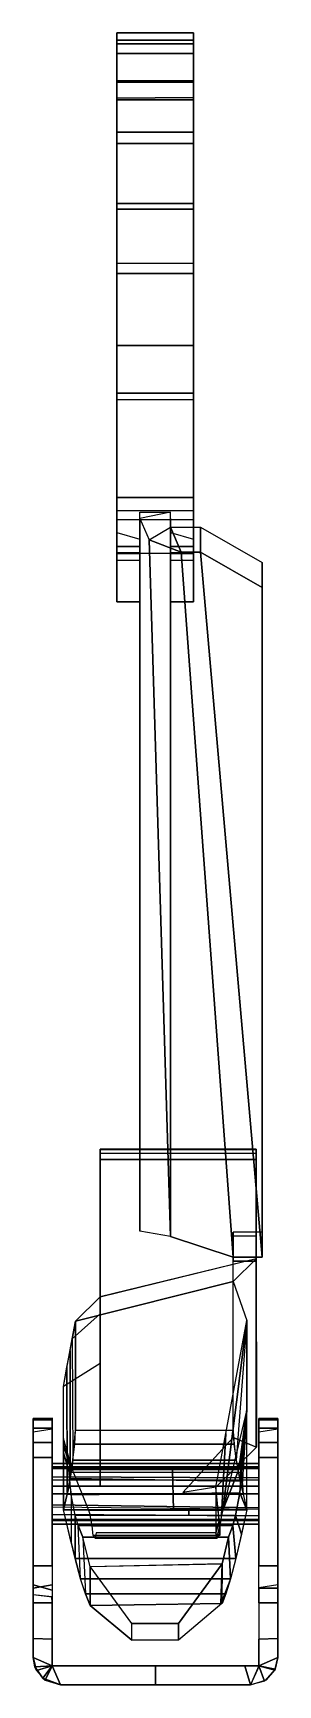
# Model space of a CAD drawing. Header units: millimetres. Extents: x 8 to 24, y -38 to 70.
import ezdxf

# ---------------------------------------------------------------- set-up
doc = ezdxf.new("R2010")
doc.units = ezdxf.units.MM
doc.layers.add('Layer1', color=1, linetype='Continuous')

msp = doc.modelspace()

# ---------------------------------------------------------------- linework, layer by layer
at = {"layer": 'Layer1'}
for points in [[(13, 69.08, 90.51), (13, 69.79, 94.96), (13, 65.53, 106.02), (13, 65.92, 99.5)], [(13, 69.79, 94.96), (13, 69.32, 98.4), (13, 68.48, 98.36), (13, 69.79, 94.96)], [(18, 69.08, 90.51), (13, 69.08, 90.51), (13, 69.79, 94.96), (18, 69.79, 94.96)], [(18, 69.79, 94.96), (13, 69.79, 94.96), (13, 69.32, 98.4), (18, 69.32, 98.4)], [(13, 68.48, 98.36), (13, 69.32, 98.4), (13, 68.44, 100.81), (13, 67.65, 100.5)], [(13, 69.32, 98.4), (13, 68.44, 100.81), (18, 68.44, 100.81), (18, 69.32, 98.4)], [(18, 69.08, 90.51), (18, 69.79, 94.96), (18, 65.53, 106.02), (18, 65.92, 99.5)], [(18, 69.79, 94.96), (18, 69.32, 98.4), (18, 68.48, 98.36), (18, 69.79, 94.96)], [(18, 68.48, 98.36), (18, 69.32, 98.4), (18, 68.44, 100.81), (18, 67.65, 100.5)], [(13, 66.66, 86.08), (13, 69.08, 90.51), (13, 65.92, 99.5), (13, 66.66, 86.08)], [(18, 66.66, 86.08), (13, 66.66, 86.08), (13, 69.08, 90.51), (18, 69.08, 90.51)], [(13, 67.66, 100.49), (13, 68.44, 100.81), (13, 67.37, 102.73), (13, 66.03, 104.71)], [(13, 68.44, 100.81), (13, 66.58, 103.84), (18, 66.59, 103.84), (18, 68.44, 100.81)], [(18, 66.66, 86.08), (18, 69.08, 90.51), (18, 65.92, 99.5), (18, 66.66, 86.08)], [(18, 67.66, 100.49), (18, 68.44, 100.81), (18, 67.37, 102.73), (18, 66.19, 104.41)], [(13, 63.31, 83.06), (13, 66.66, 86.08), (13, 65.42, 108.45), (13, 62.57, 110.43)], [(18, 63.31, 83.06), (13, 63.31, 83.06), (13, 66.66, 86.08), (18, 66.66, 86.08)], [(13, 66.58, 103.84), (18, 66.58, 103.84), (18, 65.56, 105.93), (13, 65.53, 106.02)], [(18, 63.31, 83.06), (18, 66.66, 86.08), (18, 65.42, 108.45), (18, 62.57, 110.43)], [(13, 65.53, 106.02), (18, 65.56, 105.93), (18, 65.42, 108.45), (13, 65.42, 108.45)], [(13, 65.42, 108.45), (18, 65.42, 108.45), (18, 62.57, 110.43), (13, 62.57, 110.43)], [(13, 58.64, 81.17), (13, 63.31, 83.06), (13, 62.57, 110.43), (13, 58.26, 113.42)], [(18, 58.64, 81.17), (13, 58.64, 81.17), (13, 63.31, 83.06), (18, 63.31, 83.06)], [(18, 58.64, 81.17), (18, 63.31, 83.06), (18, 62.57, 110.43), (18, 58.26, 113.42)], [(13, 62.57, 110.43), (18, 62.57, 110.43), (18, 58.26, 113.42), (13, 58.26, 113.42)], [(13, 54.72, 80.92), (13, 58.64, 81.17), (13, 58.26, 113.42), (13, 54.06, 112.65)], [(18, 54.72, 80.92), (13, 54.72, 80.92), (13, 58.64, 81.17), (18, 58.64, 81.17)], [(18, 54.72, 80.92), (18, 58.64, 81.17), (18, 58.26, 113.42), (18, 54.06, 112.65)], [(13, 58.26, 113.42), (18, 58.26, 113.42), (18, 54.06, 112.65), (13, 54.06, 112.65)], [(13, 49.34, 82.54), (13, 54.72, 80.92), (13, 54.06, 112.65), (13, 46.23, 105.02)], [(13, 49.34, 82.54), (18, 49.34, 82.54), (18, 54.72, 80.92), (13, 54.72, 80.92)], [(13, 54.06, 112.65), (18, 54.06, 112.65), (18, 46.23, 105.02), (13, 46.23, 105.02)], [(18, 49.34, 82.54), (18, 54.72, 80.92), (18, 54.06, 112.65), (18, 46.23, 105.02)], [(13, 49.34, 82.54), (13, 46.23, 105.02), (13, 39.4, 95.18), (13, 45.81, 83.72)], [(13, 49.34, 82.54), (13, 45.81, 83.72), (18, 45.81, 83.72), (18, 49.34, 82.54)], [(18, 49.34, 82.54), (18, 46.23, 105.02), (18, 39.4, 95.18), (18, 45.81, 83.72)], [(13, 39.4, 95.18), (13, 46.23, 105.02), (18, 46.23, 105.02), (18, 39.4, 95.18)], [(13, 45.81, 83.72), (13, 41.29, 82.79), (13, 35.75, 89.9), (13, 39.4, 95.18)], [(18, 45.81, 83.72), (18, 41.29, 82.79), (18, 35.75, 89.9), (18, 39.4, 95.18)], [(13, 38.55, 80.35), (13, 41.29, 82.79), (13, 35.75, 89.9), (13, 32.58, 85.33)], [(18, 38.55, 80.35), (18, 41.29, 82.79), (18, 35.75, 89.9), (18, 32.58, 85.33)], [(13, 35.75, 89.9), (13, 39.4, 95.18), (18, 39.4, 95.18), (18, 35.75, 89.9)], [(13, 38.55, 80.35), (13, 37.95, 79.37), (13, 34.51, 81.25), (13, 32.58, 85.33)], [(18, 37.95, 79.37), (13, 37.95, 79.37), (13, 38.55, 80.35), (18, 38.55, 80.35)], [(13, 37.95, 79.37), (13, 37.12, 78.78), (13, 36.12, 80.37), (13, 37.95, 79.37)], [(14.5, 36.69, 78.71), (14.5, 37.95, 79.37), (13, 37.95, 79.37), (13, 37.12, 78.78)], [(16.5, 37.47, 94.46), (16.5, 38.44, 93.78), (14.5, 38.04, 94.06), (15.11, 36.64, 95.04)], [(14.5, 38.44, 93.78), (16.5, 38.44, 93.78), (14.5, 38.04, 94.07), (14.5, 38.44, 93.79)], [(14.5, -4.55, 19.01), (14.5, -8.58, 27.68), (14.5, 38.04, 94.06), (14.5, 37.59, 79)], [(14.5, 38.04, 94.06), (15.11, 36.63, 95.03), (16.5, -8.93, 28.41), (14.5, -8.58, 27.68)], [(16.5, -4.55, 19.01), (16.5, -8.58, 27.68), (16.5, 38.04, 94.06), (16.5, 37.59, 79)], [(18, 36.69, 78.71), (18, 37.95, 79.37), (16.5, 37.95, 79.37), (16.5, 37.12, 78.78)], [(18, 38.55, 80.35), (18, 37.95, 79.37), (18, 34.51, 81.25), (18, 32.58, 85.33)], [(18, 37.95, 79.37), (18, 36.69, 78.71), (18, 36.12, 80.37), (18, 37.95, 79.37)], [(13, 37.12, 78.78), (13, 36.21, 78.79), (13, 36.12, 80.37), (13, 37.12, 78.78)], [(13, 36.21, 78.79), (13, 37.12, 78.78), (14.5, 36.69, 78.71), (14.5, 36.21, 78.79)], [(16.5, 37.47, 94.46), (17.2, 35.83, 95.61), (15.11, 36.64, 95.04), (16.5, 37.47, 94.46)], [(16.5, 37.47, 94.46), (18.46, 37.47, 94.46), (18.46, 35.83, 95.61), (17.2, 35.83, 95.61)], [(16.5, 36.21, 78.79), (16.5, 37.12, 78.78), (18, 36.69, 78.71), (18, 36.21, 78.79)], [(18.46, 37.47, 94.46), (22.5, 35.15, 91.16), (22.5, 33.51, 92.3), (18.46, 35.83, 95.61)], [(13, 36.21, 78.79), (13, 36.12, 80.37), (13, 35.87, 80.51), (13, 35.79, 78.99)], [(13, 35.79, 78.99), (13, 36.21, 78.79), (14.5, 36.21, 78.79), (14.5, 35.79, 78.99)], [(13, 35.79, 78.99), (13, 35.5, 79.26), (13, 35.62, 80.64), (13, 35.87, 80.51)], [(13, 35.29, 79.6), (13, 35.79, 78.99), (14.5, 35.79, 78.99), (14.5, 35.29, 79.6)], [(13, 35.75, 89.9), (14.5, 35.75, 89.9), (14.5, 32.58, 85.33), (13, 32.58, 85.33)], [(17.2, 35.83, 95.61), (15.11, 36.64, 95.04), (16.5, -8.93, 28.41), (20.6, -10.29, 29.95)], [(15.11, 36.64, 95.04), (17.2, 35.83, 95.61), (20.6, -10.29, 29.95), (16.5, -8.93, 28.41)], [(16.5, 35.79, 78.99), (16.5, 36.21, 78.79), (18, 36.21, 78.79), (18, 35.79, 78.99)], [(16.5, 35.29, 79.6), (16.5, 35.79, 78.99), (18, 35.79, 78.99), (18, 35.29, 79.6)], [(16.5, 35.75, 89.9), (18, 35.75, 89.9), (18, 32.58, 85.33), (16.5, 32.58, 85.33)], [(22.5, -10.29, 29.95), (20.6, -10.29, 29.95), (17.2, 35.83, 95.61), (18.46, 35.83, 95.61)], [(18, 36.69, 78.71), (18, 36.21, 78.79), (18, 36.12, 80.37), (18, 36.69, 78.71)], [(18, 36.21, 78.79), (18, 36.12, 80.37), (18, 35.87, 80.51), (18, 35.79, 78.99)], [(18, 35.79, 78.99), (18, 35.5, 79.26), (18, 35.62, 80.64), (18, 35.87, 80.51)], [(18.46, 35.83, 95.61), (22.5, 33.51, 92.3), (22.5, -10.29, 29.95)], [(13, 35.5, 79.26), (13, 35.62, 80.64), (13, 34.51, 81.25), (13, 35.5, 79.26)], [(13, 35.29, 79.6), (13, 32.58, 85.33), (14.5, 32.58, 85.33), (14.5, 35.29, 79.6)], [(16.5, 35.29, 79.6), (16.5, 32.58, 85.33), (18, 32.58, 85.33), (18, 35.29, 79.6)], [(18, 35.5, 79.26), (18, 35.62, 80.64), (18, 34.51, 81.25), (18, 35.5, 79.26)], [(22.5, 35.15, 91.16), (22.5, 33.51, 92.3), (22.5, -10.29, 29.95), (22.5, -8.65, 28.8)], [(22.1, -3.25, 14.26), (22.1, -3.21, 15.74), (11.9, -3.21, 15.74), (11.9, -3.25, 14.26)], [(22.1, -3.21, 15.74), (22.1, -3.51, 16.76), (11.9, -3.51, 16.76), (11.9, -3.21, 15.74)], [(11.9, -3.51, 16.76), (11.9, -13.99, 0.78), (11.9, -13.63, 0.53), (11.9, -3.21, 15.74)], [(11.9, -3.21, 15.74), (11.9, -3.25, 14.26), (11.9, -13.24, 0.26), (11.9, -13.63, 0.52)], [(22.1, -3.89, 12.81), (22.1, -3.25, 14.26), (11.9, -3.25, 14.26), (11.9, -3.89, 12.81)], [(11.9, -3.25, 14.26), (11.9, -3.9, 12.79), (11.9, -12.88, 0), (11.9, -13.24, 0.26)], [(11.9, -13.99, 0.78), (11.9, -3.51, 16.76), (11.9, -8.9, 28.39), (11.9, -25.22, 8.69)], [(22.1, -10.38, 3.57), (22.1, -3.9, 12.79), (11.9, -3.89, 12.81), (11.9, -12.88, 0)], [(22.1, -8.9, 28.39), (22.1, -3.51, 16.76), (22.1, -10.38, 3.57), (22.1, -22.71, 12.25)], [(11.9, -8.9, 28.39), (11.9, -10.54, 29.54), (11.9, -25.22, 8.69), (11.9, -8.9, 28.39)], [(20.6, -8.65, 28.8), (20.6, -10.29, 29.95), (22.5, -10.29, 29.95), (22.5, -8.65, 28.8)], [(20.6, -8.93, 28.41), (20.6, -10.54, 29.54), (20.6, -10.29, 29.95), (20.6, -8.65, 28.8)], [(22.1, -10.54, 29.54), (20.6, -10.54, 29.54), (20.6, -8.9, 28.39), (22.1, -8.9, 28.39)], [(22.1, -22.71, 12.25), (22.1, -10.54, 29.54), (22.1, -8.9, 28.39), (22.12, -22.72, 12.24)], [(22.1, -10.39, 3.58), (11.9, -12.88, 0), (10.3, -14.48, -2.27), (20.6, -11.87, 1.45)], [(20.6, -10.54, 29.54), (22.1, -10.54, 29.54), (22.1, -22.71, 12.25), (20.6, -22.08, 13.14)], [(20.6, -21.61, -12.42), (20.6, -11.87, 1.45), (10.3, -14.48, -2.27), (10.3, -21.61, -12.42)], [(20.6, -11.87, 1.45), (21.5, -14.43, 5.16), (20.79, -23.57, -13.65), (20.6, -21.61, -12.42)], [(11.9, -12.88, 0), (11.9, -13.99, 0.78), (10.08, -15.63, -1.91), (10.3, -14.48, -2.27)], [(10.08, -15.63, -1.91), (11.9, -13.99, 0.78), (11.9, -17.25, 3.08), (9.5, -18.74, -0.96)], [(10.08, -15.63, -1.91), (10.13, -23.56, -13.65), (10.3, -21.61, -12.42), (10.3, -14.48, -2.27)], [(19.93, -26.83, 2.08), (19.84, -27.16, 2.48), (20.12, -21.82, 7.44), (21.5, -14.43, 5.16)], [(21.5, -20.26, -3.13), (20.96, -24.17, -3.65), (19.93, -26.83, 2.08), (21.5, -14.43, 5.16)], [(19.93, -26.83, 2.08), (21.5, -14.43, 5.16), (21.5, -20.26, -3.13)], [(20.79, -23.57, -13.65), (21.04, -24.94, -13.56), (21.5, -20.26, -3.13), (21.5, -14.43, 5.16)], [(10.13, -23.56, -13.65), (9.94, -24.77, -13.61), (9.94, -16.39, -1.68), (10.08, -15.63, -1.91)], [(9.94, -24.77, -13.61), (9.74, -25.67, -12.98), (9.73, -17.48, -1.34), (9.94, -16.39, -1.68)], [(9.74, -25.79, -13.15), (9.5, -26.81, -12.43), (9.5, -18.74, -0.96), (9.73, -17.48, -1.34)], [(21.09, -23.99, -4.62), (20.96, -24.17, -3.65), (21.5, -20.26, -3.13), (21.09, -23.99, -4.62)], [(21.04, -24.94, -13.56), (21.24, -25.79, -13.15), (21.5, -26.81, -12.43), (21.5, -20.26, -3.13)], [(21.15, -24.34, -5.64), (21.09, -23.99, -4.62), (21.5, -20.26, -3.13), (21.15, -24.34, -5.64)], [(21.2, -25.24, -10.58), (21.15, -24.34, -5.64), (21.5, -20.26, -3.13), (21.19, -25.19, -10.33)], [(7.52, -20.92, -6.46), (7.52, -20.83, -4.53), (7.52, -23.39, -2.09), (7.52, -23.39, -4.13)], [(7.52, -20.83, -4.53), (7.52, -20.92, -2.59), (7.52, -23.39, 0.07), (7.52, -23.39, -2.09)], [(8.77, -20.83, -4.53), (8.77, -20.92, -2.59), (7.52, -20.92, -2.59), (7.52, -20.83, -4.53)], [(8.77, -20.92, -6.46), (8.77, -20.83, -4.53), (7.52, -20.83, -4.53), (7.52, -20.92, -6.46)], [(7.52, -21.7, -8.2), (7.52, -20.92, -6.46), (7.52, -23.39, -4.13), (7.52, -23.39, -6.31)], [(7.52, -20.92, -2.59), (7.52, -21.48, -1.12), (7.52, -22.02, -1.4), (7.52, -20.92, -2.59)], [(8.77, -20.92, -2.59), (8.77, -21.48, -1.12), (7.52, -21.48, -1.12), (7.52, -20.92, -2.59)], [(7.52, -20.92, -6.46), (7.52, -21.7, -8.2), (8.77, -21.51, -7.98), (8.77, -20.92, -6.46)], [(7.52, -22.02, -1.4), (7.52, -21.48, -1.12), (7.52, -22.4, -0.29), (7.52, -23, -0.35)], [(8.77, -22.4, -0.29), (7.52, -22.4, -0.29), (7.52, -21.48, -1.12), (8.77, -21.48, -1.12)], [(8.77, -23.39, -9.12), (7.52, -23.38, -9.12), (7.52, -21.7, -8.2), (8.77, -21.51, -7.98)], [(8.77, -20.92, -6.46), (8.77, -20.8, -4.44), (8.77, -23.39, -2.08), (8.77, -23.39, -4.06)], [(8.77, -20.8, -4.44), (8.77, -20.92, -2.59), (8.77, -23.39, 0.07), (8.77, -23.39, -2.08)], [(8.77, -21.51, -7.98), (8.77, -20.92, -6.46), (8.77, -23.39, -4.06), (8.77, -23.39, -9.12)], [(8.77, -21.66, -1.79), (8.77, -22.4, -0.29), (8.77, -21.48, -1.12), (8.77, -20.92, -2.59)], [(20.6, -21.61, -12.42), (20.65, -22.51, -13.26), (10.25, -22.52, -13.26), (10.3, -21.61, -12.42)], [(23.52, -20.83, -4.53), (23.52, -20.92, -2.59), (22.27, -20.92, -2.59), (22.27, -20.83, -4.53)], [(23.52, -20.92, -6.46), (23.52, -20.83, -4.53), (22.27, -20.83, -4.53), (22.27, -20.92, -6.46)], [(22.27, -20.92, -6.36), (22.27, -20.83, -4.43), (22.27, -23.39, -2), (22.27, -23.39, -4.04)], [(22.27, -20.83, -4.43), (22.27, -20.92, -2.5), (22.27, -23.39, 0.17), (22.27, -23.39, -2)], [(22.27, -20.92, -6.46), (22.27, -21.7, -8.2), (23.52, -21.51, -7.98), (23.52, -20.92, -6.46)], [(23.52, -20.92, -2.59), (23.52, -21.48, -1.12), (22.27, -21.48, -1.12), (22.27, -20.92, -2.59)], [(22.27, -21.7, -8.11), (22.27, -20.92, -6.36), (22.27, -23.39, -4.04), (22.27, -23.39, -6.21)], [(23.52, -22.4, -0.29), (22.27, -22.4, -0.29), (22.27, -21.48, -1.12), (23.52, -21.48, -1.12)], [(22.27, -22.02, -1.31), (22.27, -21.48, -1.03), (22.27, -22.4, -0.19), (22.27, -23, -0.25)], [(23.52, -23.39, -9.12), (22.27, -23.38, -9.12), (22.27, -21.7, -8.2), (23.52, -21.51, -7.98)], [(23.52, -20.92, -6.46), (23.52, -20.83, -4.53), (23.52, -23.39, -2.09), (23.52, -23.39, -4.13)], [(23.52, -20.83, -4.53), (23.52, -20.92, -2.59), (23.52, -23.39, 0.07), (23.52, -23.39, -2.09)], [(23.52, -21.7, -8.2), (23.52, -20.92, -6.46), (23.52, -23.39, -4.13), (23.52, -23.39, -6.31)], [(23.52, -22.02, -1.4), (23.52, -21.48, -1.12), (23.52, -22.4, -0.29), (23.52, -23, -0.35)], [(7.52, -23.37, -9.12), (7.52, -21.7, -8.2), (7.52, -23.39, -6.31), (7.52, -23.39, -9.12)], [(7.52, -23, -0.35), (7.52, -22.4, -0.29), (7.52, -23.39, 0.07), (7.52, -23, -0.35)], [(8.77, -23.39, 0.07), (7.52, -23.39, 0.07), (7.52, -22.4, -0.29), (8.77, -22.4, -0.29)], [(8.77, -21.66, -1.79), (8.77, -22.4, -0.29), (8.77, -22.89, -0.11), (8.77, -23.39, 0.07)], [(9.94, -23.99, -4.54), (10.07, -24.17, -3.65), (9.5, -22.15, -5.8), (9.5, -22.55, -6.37)], [(9.87, -24.35, -5.66), (9.94, -23.99, -4.54), (9.5, -22.55, -6.37), (9.5, -23.09, -7.14)], [(20.65, -22.51, -13.26), (20.79, -23.57, -13.65), (10.13, -23.56, -13.65), (10.25, -22.52, -13.26)], [(22.12, -22.72, 12.24), (19.47, -25.33, 8.53), (17.31, -25.67, 8.05), (20.6, -22.08, 13.14)], [(19.84, -27.16, 2.48), (19.72, -27.86, 2.66), (19.47, -25.33, 8.53), (20.12, -21.82, 7.44)], [(23.52, -23.39, 0.07), (22.27, -23.39, 0.07), (22.27, -22.4, -0.29), (23.52, -22.4, -0.29)], [(23.52, -23, -0.35), (23.52, -22.4, -0.29), (23.52, -23.39, 0.07), (23.52, -23, -0.35)], [(8.77, -23.39, -9.12), (8.76, -30.48, -10.37), (7.52, -30.48, -10.37), (7.52, -23.37, -9.12)], [(7.52, -30.48, -10.37), (7.52, -23.39, -9.12), (7.52, -23.39, 0.07), (7.52, -30.48, 1.32)], [(8.77, -30.48, 1.32), (7.52, -30.48, 1.32), (7.52, -23.39, 0.07), (8.77, -23.39, 0.07)], [(7.52, -30.48, -10.37), (7.52, -23.39, -9.12), (7.52, -23.39, 0.07), (7.52, -30.48, 1.32)], [(8.77, -30.48, -10.37), (8.77, -23.39, -9.12), (8.77, -23.39, 0.07), (8.77, -30.48, 1.32)], [(9.5, -26.81, -12.43), (9.93, -25.17, -6.34), (9.87, -24.35, -5.66), (9.5, -23.09, -7.14)], [(20.79, -23.57, -13.65), (21.04, -24.94, -13.56), (9.94, -24.77, -13.61), (10.13, -23.56, -13.65)], [(23.52, -30.48, -10.37), (22.27, -30.48, -10.37), (22.27, -23.38, -9.12), (23.52, -23.38, -9.12)], [(22.27, -23.39, 0.07), (23.52, -23.39, 0.07), (23.52, -30.48, 1.32), (22.27, -30.48, 1.32)], [(22.27, -30.48, -10.37), (22.27, -23.39, -9.12), (22.27, -23.39, 0.07), (22.27, -30.48, 1.32)], [(23.52, -30.48, -10.37), (23.52, -23.39, -9.12), (23.52, -23.39, 0.07), (23.52, -30.48, 1.32)], [(22.27, -23.99, -3.67), (22.27, -23.79, -4.53), (8.77, -23.79, -4.53), (8.77, -23.99, -3.67)], [(22.27, -23.79, -4.53), (22.27, -24.11, -5.61), (8.77, -24.11, -5.61), (8.77, -23.79, -4.53)], [(22.27, -24.85, -2.78), (22.27, -23.99, -3.67), (8.77, -23.99, -3.67), (8.77, -24.85, -2.77)], [(22.27, -24.11, -5.61), (22.27, -24.72, -6.2), (8.77, -24.66, -6.16), (8.77, -24.11, -5.61)], [(22.27, -25.26, -6.43), (8.77, -25.26, -6.43), (8.77, -24.66, -6.16), (22.27, -24.72, -6.2)], [(22.27, -24.85, -2.78), (22.27, -25.77, -2.55), (8.77, -25.77, -2.55), (8.77, -24.85, -2.77)], [(21.04, -24.94, -13.56), (21.24, -25.79, -13.15), (9.74, -25.79, -13.15), (9.94, -24.77, -13.61)], [(9.94, -23.99, -4.54), (9.87, -24.35, -5.66), (21.15, -24.34, -5.64), (21.09, -23.99, -4.62)], [(9.87, -24.35, -5.66), (21.15, -24.34, -5.64), (21.03, -25.7, -6.49), (10.01, -25.83, -6.51)], [(20.96, -24.17, -3.65), (21.09, -23.99, -4.62), (9.94, -23.99, -4.54), (10.07, -24.17, -3.65)], [(10.07, -24.17, -3.65), (11.15, -26.83, 2.08), (16.7, -26.83, 2.08), (16.63, -24.17, -3.65)], [(16.63, -24.17, -3.65), (16.7, -26.83, 2.08), (19.93, -26.83, 2.08), (20.96, -24.17, -3.65)], [(21.24, -25.79, -13.15), (21.5, -26.81, -12.43), (21.03, -25.7, -6.49), (21.15, -24.34, -5.64)], [(22.27, -25.77, -6.5), (8.77, -25.77, -6.5), (8.77, -25.26, -6.43), (22.27, -25.26, -6.43)], [(8.77, -25.77, -2.55), (22.27, -25.77, -2.55), (22.27, -26.8, -2.84), (8.77, -26.63, -2.75)], [(22.27, -25.77, -6.5), (22.27, -26.69, -6.27), (8.77, -26.49, -6.37), (8.77, -25.77, -6.5)], [(9.5, -26.81, -12.43), (9.93, -25.17, -6.34), (10.01, -25.83, -6.51), (10.01, -28.94, -10.93)], [(21.24, -25.79, -13.15), (21.5, -26.81, -12.43), (9.5, -26.81, -12.43), (9.74, -25.79, -13.15)], [(10.01, -25.83, -6.51), (21.03, -25.7, -6.49), (20.76, -27.19, -6.13), (10.27, -27.16, -6.15)], [(10.27, -27.16, -6.15), (10.01, -25.83, -6.51), (10.01, -28.94, -10.93), (10.27, -30, -10.18)], [(19.47, -28.31, 4.29), (19.69, -27.55, 3.36), (19.47, -25.33, 8.53), (19.47, -28.31, 4.29)], [(21.14, -28.41, -11.31), (20.76, -27.19, -6.13), (21.03, -25.7, -6.49), (21.5, -26.81, -12.43)], [(22.27, -26.69, -6.27), (22.27, -27.2, -5.88), (8.77, -27.12, -5.97), (8.77, -26.49, -6.37)], [(8.77, -26.63, -2.75), (8.77, -27.45, -3.49), (22.27, -27.45, -3.49), (22.28, -26.8, -2.84)], [(21.5, -26.81, -12.43), (20.77, -30, -10.18), (10.27, -30, -10.18), (9.5, -26.81, -12.43)], [(11.15, -26.83, 2.08), (11.25, -27.16, 2.48), (17.7, -27.16, 2.48), (17.7, -26.83, 2.08)], [(17.7, -26.83, 2.08), (17.7, -27.16, 2.48), (19.84, -27.16, 2.48), (19.93, -26.83, 2.08)], [(22.27, -27.2, -5.88), (22.27, -27.52, -5.43), (8.77, -27.52, -5.43), (8.77, -27.12, -5.97)], [(8.77, -27.45, -3.49), (8.77, -27.74, -4.53), (22.27, -27.74, -4.53), (22.27, -27.45, -3.49)], [(8.77, -27.74, -4.53), (8.77, -27.52, -5.43), (22.27, -27.52, -5.43), (22.27, -27.74, -4.53)], [(10.47, -27.83, -5.35), (10.27, -27.16, -6.15), (10.27, -30, -10.18), (10.62, -31.33, -8.96)], [(10.27, -27.16, -6.15), (20.76, -27.19, -6.13), (20.58, -27.83, -5.35), (10.47, -27.83, -5.35)], [(10.62, -31.33, -8.96), (10.47, -27.83, -5.35), (10.78, -28.6, -3.69), (10.95, -32.31, -7.42)], [(10.47, -27.83, -5.35), (20.58, -27.83, -5.35), (20.29, -28.6, -3.69), (10.78, -28.6, -3.69)], [(19.84, -27.16, 2.48), (19.72, -27.86, 2.66), (11.38, -27.86, 2.66), (11.25, -27.16, 2.48)], [(11.38, -27.86, 2.66), (19.72, -27.86, 2.66), (19.72, -28.49, 2.32), (11.45, -28.49, 2.32)], [(19.47, -28.31, 4.29), (19.52, -28.66, 3.33), (19.72, -27.86, 2.66), (19.69, -27.55, 3.36)], [(19.66, -28.49, 2.32), (19.52, -28.66, 3.33), (19.72, -27.86, 2.66), (19.66, -28.49, 2.32)], [(20.43, -31.33, -8.96), (20.29, -28.6, -3.69), (20.58, -27.83, -5.35), (20.77, -30, -10.18)], [(20.77, -30, -10.18), (20.58, -27.83, -5.35), (20.76, -27.19, -6.13), (21.14, -28.41, -11.31)], [(20.29, -28.6, -3.69), (19.87, -30.34, -2.34), (11.26, -30.53, -2.2), (10.78, -28.6, -3.69)], [(11.26, -30.53, -2.2), (10.78, -28.6, -3.69), (10.95, -32.31, -7.42), (11.26, -33.06, -5.79)], [(11.45, -28.49, 2.32), (11.59, -28.66, 3.33), (19.52, -28.66, 3.33), (19.66, -28.49, 2.32)], [(11.64, -28.31, 4.29), (11.59, -28.66, 3.33), (19.52, -28.66, 3.33), (19.47, -28.31, 4.29)], [(19.8, -32.95, -6.04), (19.87, -30.34, -2.34), (20.29, -28.6, -3.69), (20.43, -31.33, -8.96)], [(20.77, -30, -10.18), (20.43, -31.33, -8.96), (10.62, -31.33, -8.96), (10.27, -30, -10.18)], [(7.52, -30.48, -10.37), (7.52, -30.48, 1.32), (7.52, -31.71, 1.84), (7.52, -31.93, -11.07)], [(8.77, -32.06, 2.14), (7.52, -31.71, 1.84), (7.52, -30.48, 1.32), (8.77, -30.48, 1.32)], [(8.77, -30.48, -10.37), (8.77, -31.71, -10.89), (7.52, -31.93, -11.07), (7.52, -30.48, -10.37)], [(20.43, -31.33, -8.96), (20.12, -32.31, -7.42), (10.95, -32.31, -7.42), (10.62, -31.33, -8.96)], [(19.87, -30.34, -2.33), (17.02, -34.24, 0.71), (13.98, -34.24, 0.71), (11.26, -30.52, -2.19)], [(11.26, -33.06, -5.79), (13.98, -35.34, -0.86), (13.98, -34.24, 0.71), (11.26, -30.52, -2.19)], [(19.85, -32.95, -6.04), (17.02, -35.34, -0.86), (17.02, -34.24, 0.71), (19.87, -30.34, -2.33)], [(23.52, -30.48, 1.32), (23.52, -31.71, 1.84), (22.27, -31.91, 2), (22.27, -30.48, 1.32)], [(23.52, -31.93, -11.07), (22.27, -31.93, -11.07), (22.27, -30.48, -10.37), (23.52, -30.48, -10.37)], [(23.52, -30.48, -10.37), (23.52, -30.48, 1.32), (23.52, -31.71, 1.84), (23.52, -31.93, -11.07)], [(7.52, -32.9, -12.77), (7.52, -31.93, -11.07), (7.52, -31.71, 1.84), (7.52, -32.9, 3.72)], [(8.77, -32.9, 3.72), (7.52, -32.9, 3.72), (7.52, -31.71, 1.84), (8.77, -32.06, 2.14)], [(8.77, -31.71, -10.89), (8.77, -32.52, -11.76), (7.52, -32.38, -11.85), (7.52, -31.93, -11.07)], [(8.77, -32.9, -12.77), (8.75, -32.51, -11.77), (7.52, -32.38, -11.85), (7.52, -32.9, -12.77)], [(20.12, -32.31, -7.42), (19.87, -32.95, -6.04), (11.26, -33.06, -5.79), (10.95, -32.31, -7.42)], [(23.52, -32.9, 3.72), (23.52, -31.71, 1.84), (22.27, -31.91, 2), (22.27, -32.9, 3.72)], [(23.52, -32.9, -12.77), (22.27, -32.9, -12.77), (22.27, -31.93, -11.07), (23.52, -31.93, -11.07)], [(23.52, -32.9, -12.77), (23.52, -31.93, -11.07), (23.52, -31.71, 1.84), (23.52, -32.9, 3.72)], [(7.52, -35.23, -25.03), (7.52, -32.9, -12.77), (7.52, -32.9, 3.72), (7.52, -35.23, 15.97)], [(8.77, -35.28, 16.27), (7.52, -35.23, 15.97), (7.52, -32.9, 3.72), (8.77, -32.9, 3.72)], [(8.77, -35.28, -25.32), (8.77, -32.9, -12.77), (7.52, -32.9, -12.77), (7.52, -35.23, -25.03)], [(19.85, -32.95, -6.04), (17.02, -35.34, -0.86), (13.98, -35.34, -0.86), (11.26, -33.06, -5.79)], [(22.27, -35.28, 16.27), (23.52, -35.23, 15.97), (23.52, -32.9, 3.72), (22.27, -32.9, 3.72)], [(23.52, -35.23, -25.03), (23.52, -32.9, -12.77), (22.27, -32.9, -12.77), (22.27, -35.28, -25.32)], [(23.52, -35.23, -25.03), (23.52, -32.9, -12.77), (23.52, -32.9, 3.72), (23.52, -35.23, 15.97)], [(17.02, -35.34, -0.86), (13.98, -35.34, -0.86), (13.98, -34.24, 0.71), (17.02, -34.24, 0.71)], [(7.52, -36.47, -25.03), (7.52, -35.23, -25.03), (7.52, -35.23, 15.97), (7.52, -36.47, 15.97)], [(7.52, -36.47, -25.03), (8.77, -37.02, -25.32), (8.77, -35.28, -25.32), (7.52, -35.23, -25.03)], [(8.77, -37.02, 16.27), (7.52, -36.47, 15.97), (7.52, -35.23, 15.97), (8.77, -35.28, 16.27)], [(23.52, -35.23, 15.97), (23.52, -36.47, 15.97), (22.27, -37.02, 16.27), (22.27, -35.28, 16.27)], [(23.52, -36.47, -25.03), (23.51, -35.23, -25.03), (22.27, -35.28, -25.32), (22.27, -37.02, -25.32)], [(23.52, -36.47, -25.03), (23.52, -35.23, -25.03), (23.52, -35.23, 15.97), (23.52, -36.47, 15.97)], [(7.74, -37.33, -25.08), (7.52, -36.47, -25.03), (7.52, -36.47, 15.97), (7.63, -37.08, 16)], [(7.52, -36.47, -25.03), (7.74, -37.33, -25.08), (8.77, -37.02, -25.32), (7.52, -36.47, -25.03)], [(8.77, -37.02, 16.27), (7.63, -37.08, 16), (7.52, -36.47, 15.97), (8.77, -37.02, 16.27)], [(22.27, -37.02, 16.27), (23.52, -36.47, 15.97), (23.35, -37.24, 15.98), (22.27, -37.02, 16.27)], [(22.27, -37.02, -25.32), (23.31, -37.3, -25.08), (23.52, -36.47, -25.03), (22.27, -37.02, -25.32)], [(23.31, -37.32, -25.08), (23.52, -36.47, -25.03), (23.52, -36.47, 15.97), (23.35, -37.24, 16.02)], [(8.77, -37.02, 16.27), (8.15, -37.83, 16.13), (7.63, -37.08, 16), (8.77, -37.02, 16.27)], [(8.31, -37.95, -25.21), (7.74, -37.33, -25.08), (7.63, -37.08, 16), (8.15, -37.83, 16.13)], [(7.74, -37.33, -25.08), (8.31, -37.95, -25.21), (8.77, -37.02, -25.32), (7.74, -37.33, -25.08)], [(8.77, -37.02, 16.27), (9.32, -38.27, 16.38), (8.15, -37.83, 16.13), (8.77, -37.02, 16.27)], [(8.77, -37.02, -25.32), (8.31, -37.95, -25.21), (9.32, -38.27, -25.43), (8.77, -37.02, -25.32)], [(15.52, -37.02, 16.97), (15.52, -38.27, 16.97), (9.32, -38.27, 16.38), (8.77, -37.02, 16.27)], [(15.52, -37.02, 16.97), (8.77, -37.02, 16.27), (8.77, -37.02, -25.32), (15.5, -37.02, -26.03)], [(22.27, -37.02, -25.32), (22.27, -37.02, 16.27), (15.52, -37.02, 16.97), (15.5, -37.02, -26.03)], [(21.36, -37.02, 16.36), (21.72, -38.27, 16.38), (15.52, -38.27, 16.97), (15.52, -37.02, 16.97)], [(22.27, -37.02, -25.29), (21.72, -38.27, -25.43), (15.52, -38.27, -26.03), (15.52, -37.02, -26.03)], [(22.27, -37.02, 16.27), (22.64, -38.02, 16.19), (21.72, -38.27, 16.38), (21.36, -37.02, 16.36)], [(22.77, -37.93, -25.21), (23.31, -37.3, -25.08), (22.29, -37.01, -25.31), (21.72, -38.27, -25.43)], [(22.27, -37.02, 16.27), (23.35, -37.24, 15.98), (22.64, -38.02, 16.19), (22.27, -37.02, 16.27)], [(9.32, -38.27, -25.43), (8.31, -37.95, -25.21), (8.15, -37.83, 16.13), (9.32, -38.27, 16.38)], [(15.52, -38.27, -26.03), (9.32, -38.27, -25.43), (9.32, -38.27, 16.38), (15.52, -38.27, 16.97)], [(15.52, -38.27, 16.97), (21.72, -38.27, 16.38), (21.72, -38.27, -25.43), (15.52, -38.27, -26.03)]]:
    msp.add_3dface(points, dxfattribs=at)

doc.saveas('drawing.dxf')
